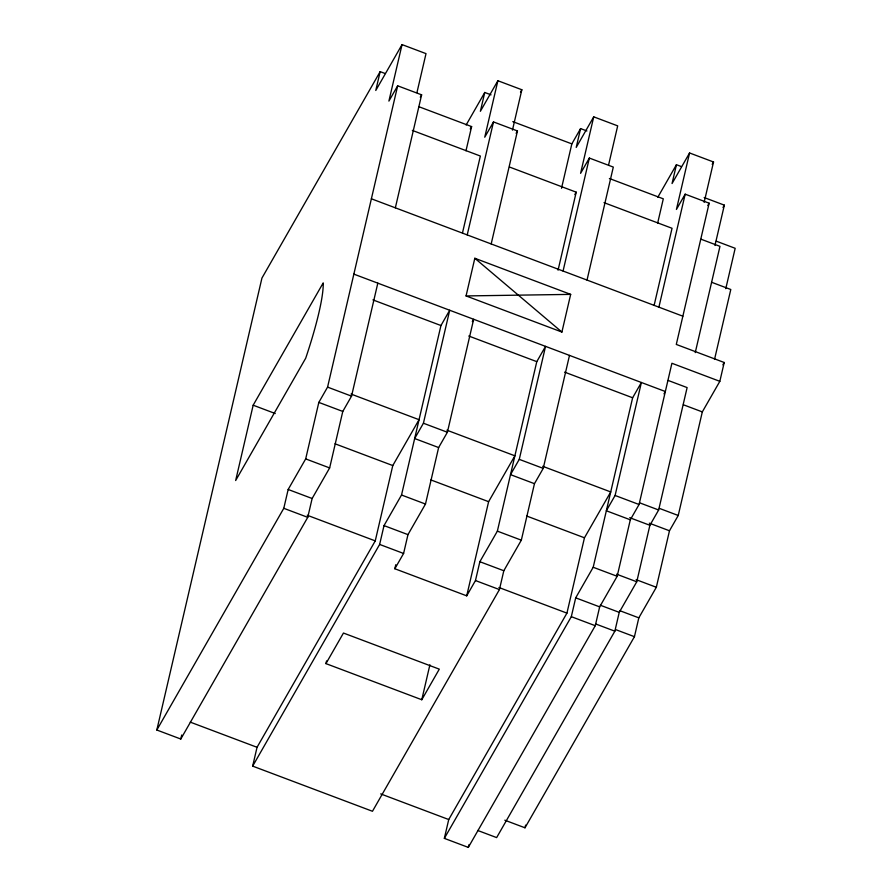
<?xml version="1.0" encoding="UTF-8"?>
<svg xmlns="http://www.w3.org/2000/svg" width="892" height="892" viewBox="0 0 892 892"><rect width="100%" height="100%" fill="white"/><g stroke="black" fill="none" stroke-linecap="round" stroke-linejoin="round"><path stroke-width="1.34" d="M377.818 283.154L351.537 396.148L342.784 411.435L329.65 467.932L312.133 498.505L307.751 517.338L180.786 739.033L156.825 730.013L261.947 278.048L380.159 71.639L385.199 73.534M253.172 405.202L235.655 480.532L305.7 358.216A110.006 16.078 -69.3 0 0 323.216 282.887L253.172 405.202L275.249 413.531M180.786 739.033L181.723 735.008M380.159 71.639L375.777 90.471L402.047 44.6L426.008 53.632L416.932 92.634M156.825 730.013L283.79 508.306L288.172 489.474L305.688 458.901L318.823 402.403L327.576 387.117L397.665 85.81L421.626 94.831L395.346 207.825M402.047 44.6L388.901 101.097L397.665 85.81M569.497 355.395L543.228 468.389L534.464 483.676L521.329 540.173L503.813 570.746L499.431 589.579L372.466 811.274L252.67 766.128L257.041 747.295L375.253 540.887L392.781 465.557L419.05 419.697L351.013 394.052M325.937 663.615L343.453 633.041L439.299 669.156L421.782 699.741L325.937 663.615L326.561 660.927M465.981 150.804L471.623 126.586L418.995 106.75M252.67 766.128L379.635 544.432L384.017 525.6L401.523 495.015L440.949 325.535L449.702 310.249L423.421 423.232L414.668 438.529L438.63 447.55L447.383 432.263L473.663 319.28L472.314 321.622M491.057 94.842L484.757 92.467L480.375 111.299L497.881 80.726L521.842 89.746L512.465 130.109M462.535 232.723L480.364 156.044L412.338 130.41M497.881 80.726L484.746 137.212L493.499 121.925L517.46 130.957L491.18 243.951M467.218 234.919L493.499 121.925M534.464 483.676L510.503 474.644L519.267 459.358L545.547 346.364L536.783 361.65L497.368 531.141L479.851 561.715L475.469 580.547L466.717 595.845L394.833 568.75L395.78 564.714M394.833 568.75L403.597 553.464L407.967 534.631L425.484 504.047L438.63 447.55M466.059 295.932L474.823 258.267L570.668 294.382L561.904 332.047L466.059 295.932L570.668 294.382M421.782 699.741L429.911 664.763M466.717 595.845L488.615 501.683L514.885 455.812L446.859 430.178M561.514 188.268L571.839 143.88L580.592 128.593L586.903 130.968M580.592 128.593L576.21 147.425L593.726 116.841L617.688 125.872L608.612 164.875M558.058 270.187L576.21 192.17L509.466 167.016M593.726 116.841L580.592 173.338L589.344 158.051L613.306 167.083L587.025 280.066M563.064 271.034L589.344 158.051M704.145 202.35L713.533 161.987L689.572 152.967L676.426 209.453L685.179 194.166L709.14 203.198L676.292 344.435L724.215 362.498L719.833 381.33L671.91 363.267L639.062 504.504L630.309 519.802L617.164 576.288L599.658 606.872L595.276 625.705L468.311 847.4L444.35 838.368L448.732 819.536L566.933 613.127L584.461 537.798L610.73 491.938L542.693 466.293M468.311 847.4L468.936 844.713M657.672 223.045L663.302 198.827L609.392 178.511M444.35 838.368L571.315 616.673L575.697 597.841L593.202 567.267L632.629 397.776L641.381 382.49L615.101 495.473L606.348 510.77L630.309 519.802M681.477 166.614L676.437 164.708L672.055 183.54L689.572 152.967M504.805 820.194L524.987 827.798L525.622 825.089M654.215 304.964L672.044 228.285L604.018 202.651M658.898 307.16L685.179 194.166M477.733 830.474L496.643 837.599L614.856 631.19L619.238 612.358L636.754 581.785L649.889 525.288L658.653 509.99L687.119 387.585L668.197 380.46M714.96 245.501L724.349 205.149L704.178 197.545M695.247 352.619L719.967 246.348L701.056 239.223M524.987 827.798L634.446 636.676L638.817 617.844L656.334 587.271L669.479 530.773L678.232 515.487L702.316 411.903L719.833 381.33M725.787 288.651L735.175 248.299L716.265 241.163M714.525 359.443L730.793 289.499L711.872 282.374M420.277 97.183L421.626 94.831M466.126 125.003L484.757 92.467M470.24 129.006L471.623 126.586M520.504 92.099L521.842 89.746M516.111 133.309L517.46 130.957M574.827 194.579L576.21 192.17M657.805 197.244L676.437 164.708M712.184 164.34L713.533 161.987M707.802 205.55L709.14 203.198M722.999 207.49L724.349 205.149M663.994 393.874L665.343 391.521L353.856 274.123M722.866 364.85L724.215 362.498M512.788 121.624L571.839 143.88M371.384 198.793L682.859 316.192M683.406 404.778L702.316 411.903M372.912 299.89L440.949 325.535M468.757 336.016L536.783 361.65M564.603 372.131L632.629 397.776M659.311 508.351L678.232 515.487M639.731 502.865L658.653 509.99M327.576 387.117L351.537 396.148M423.421 423.232L447.383 432.263M519.267 459.358L543.228 468.389M615.101 495.473L639.062 504.504M649.298 523.169L669.479 530.773M629.719 517.683L649.889 525.288M318.823 402.403L342.784 411.435M335.013 443.792L392.781 465.557M430.858 479.918L488.615 501.683M526.693 516.033L584.461 537.798M636.152 579.666L656.334 587.271M616.573 574.18L636.754 581.785M305.688 458.901L329.65 467.932M401.523 495.015L425.484 504.047M497.368 531.141L521.329 540.173M593.202 567.267L617.164 576.288M619.907 610.719L638.817 617.844M600.327 605.233L619.238 612.358M288.172 489.474L312.133 498.505M384.017 525.6L407.967 534.631M479.851 561.715L503.813 570.746M575.697 597.841L599.658 606.872M615.525 629.551L634.446 636.676M307.227 515.253L375.253 540.887M498.907 587.493L566.933 613.127M595.945 624.066L614.856 631.19M283.79 508.306L307.751 517.338M379.635 544.432L403.597 553.464M475.469 580.547L499.431 589.579M571.315 616.673L595.276 625.705M190.297 722.141L257.041 747.295M380.694 793.902L448.732 819.536M474.823 258.267L561.904 332.047"/></g></svg>
